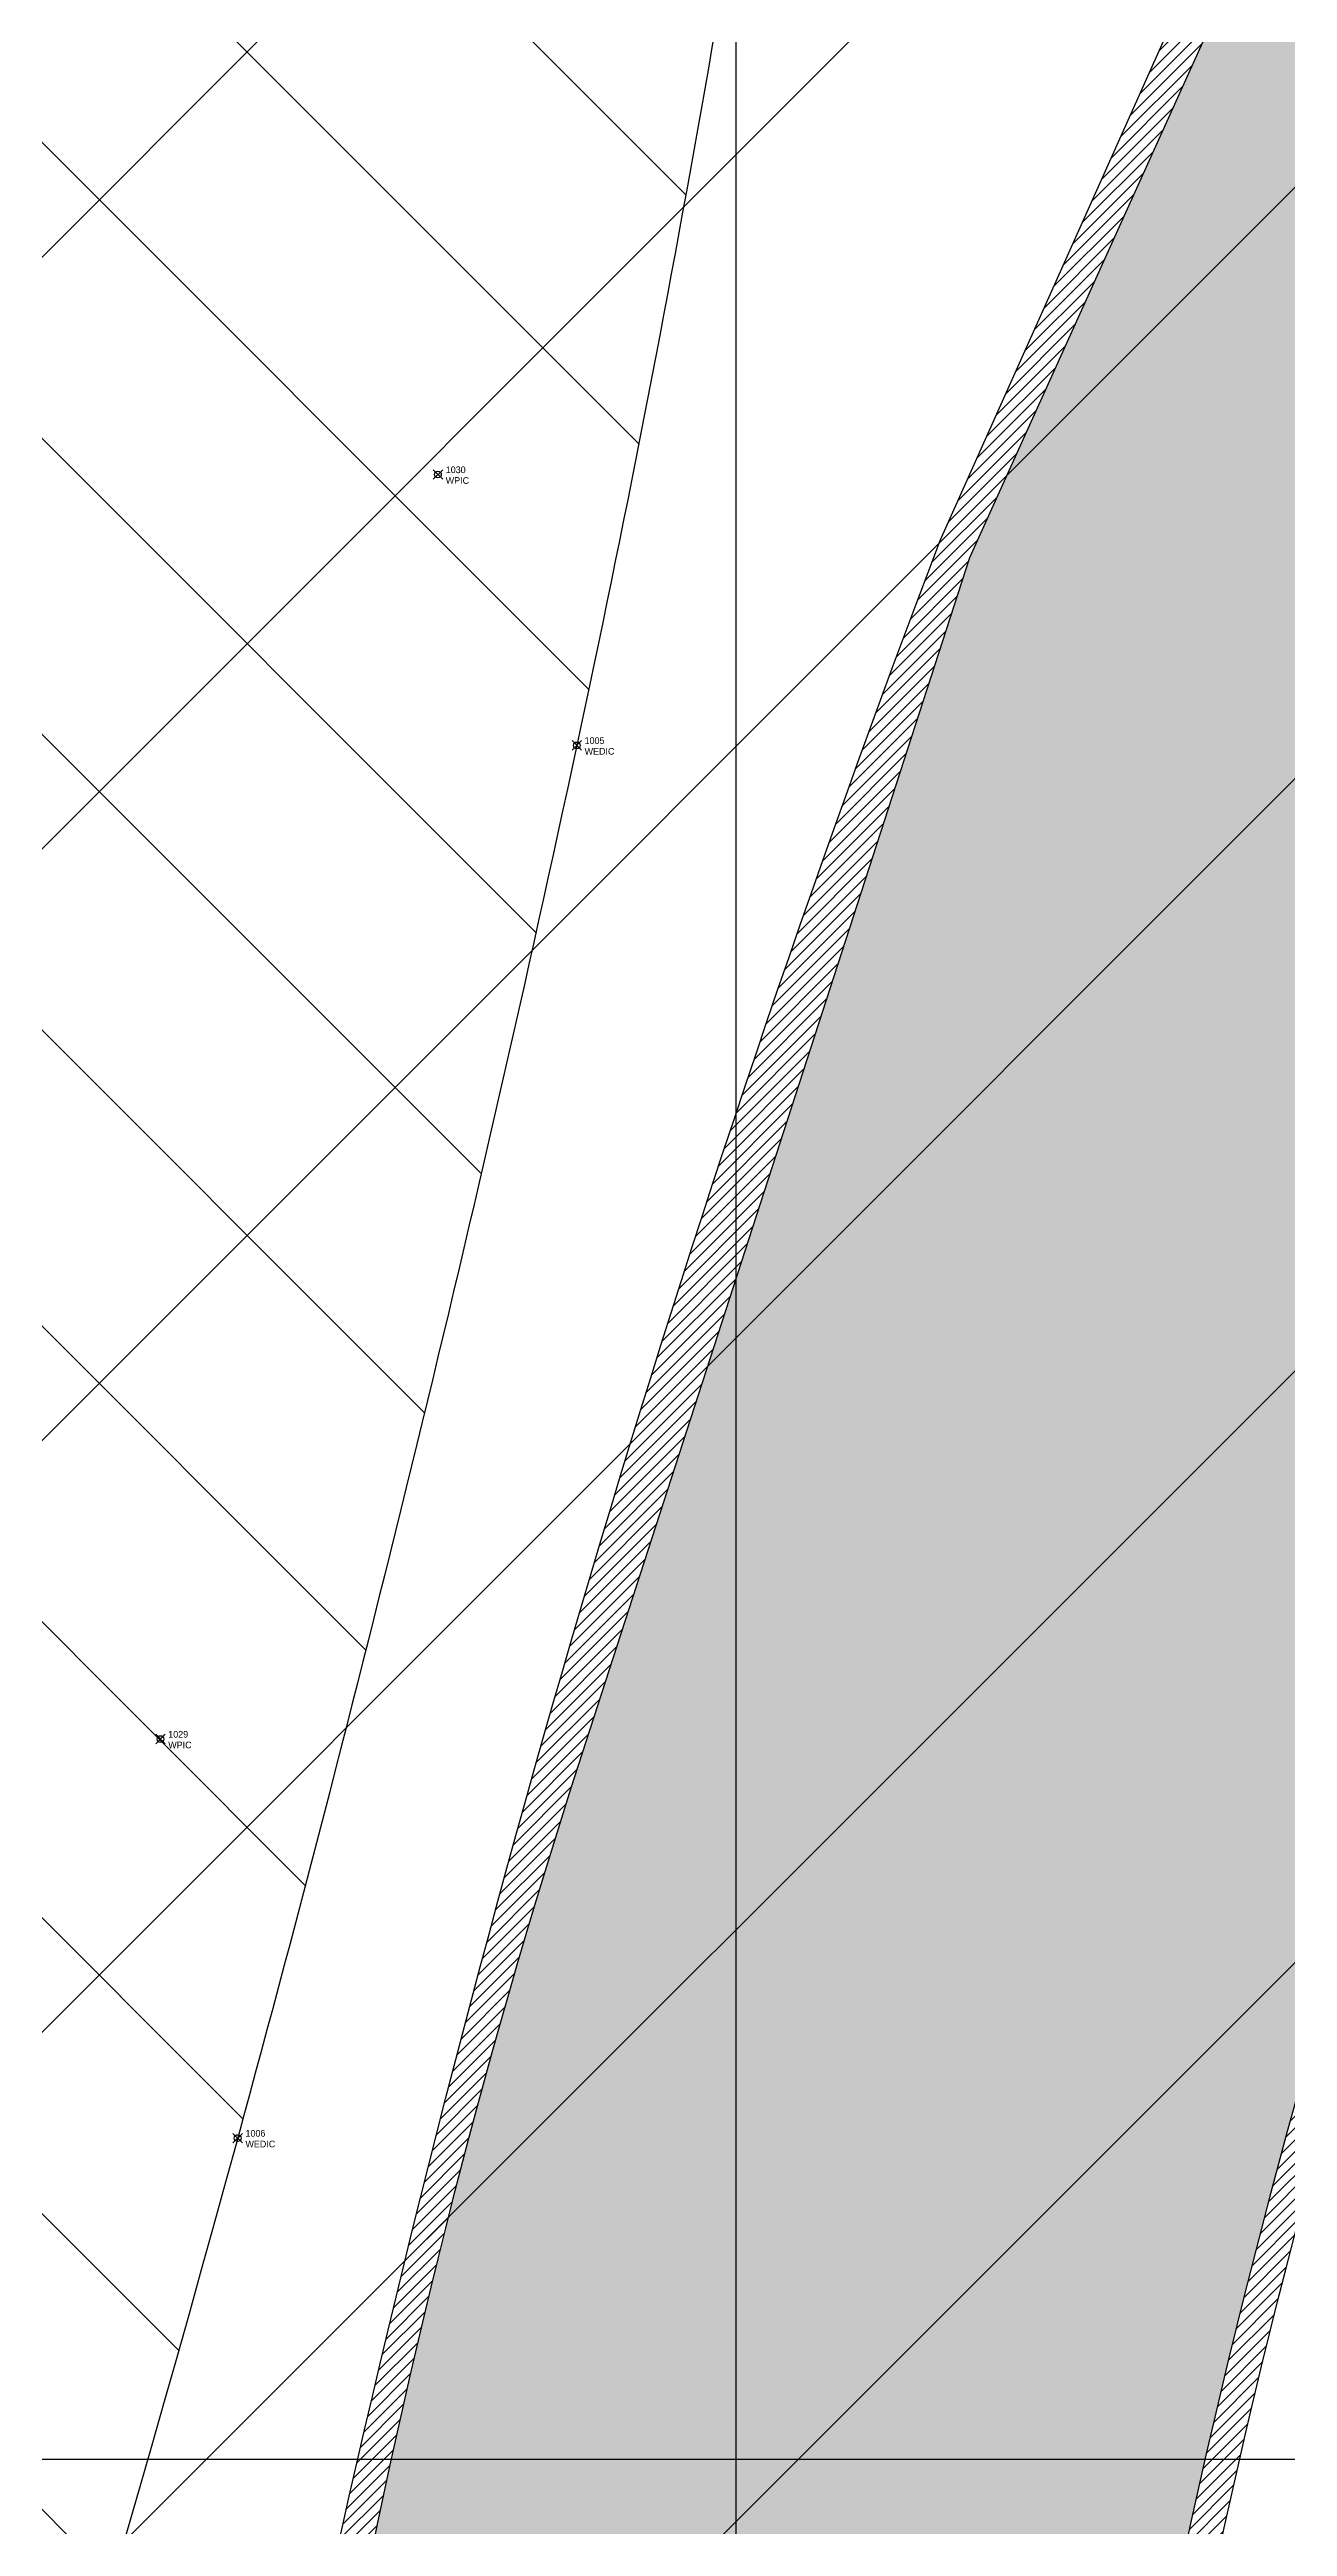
# Model space of a CAD drawing. Extents: x 352140 to 354978, y 6304672 to 6307963.
# Drawn here: x 352594.79 to 352604.18, y 6305499.49 to 6305518.29 of the extents above; entities that cross this region are included whole.
import ezdxf

# ---------------------------------------------------------------- set-up
doc = ezdxf.new("R2010")
doc.units = 0
doc.linetypes.add('DASHED', pattern=[19.049999999999997, 12.7, -6.35])
doc.layers.get('0').update_dxf_attribs({"linetype": 'CONTINUOUS'})
for name, color, linetype in [('0-LEVANTAMIENTO 2020.SEP', 252, 'CONTINUOUS'), ('02_Geo ext_Acotamiento', 7, 'CONTINUOUS'), ('1-coordenadas', 8, 'CONTINUOUS'), ('1-LINEA EXTERIOR EDIFICIO MADERAS', 252, 'CONTINUOUS'), ('1-MURO', 7, 'CONTINUOUS'), ('2-ACHURADO MURO', 9, 'CONTINUOUS'), ('2-ACHURADO RADIER', 9, 'CONTINUOUS'), ('V-NODE-TEXT5', 5, 'CONTINUOUS')]:
    doc.layers.add(name, color=color, linetype=linetype)
doc.styles.add('ROMANS', font='romans.shx', dxfattribs={"width": 0.75})
doc.dimstyles.new('Principal', dxfattribs={"dimscale": 0, "dimtxt": 2, "dimasz": 2, "dimexe": 1, "dimexo": 1, "dimtad": 1, "dimrnd": 0.05, "dimzin": 1, "dimtxsty": 'ROMANS', "dimcen": 2.5, "dimclrt": 2, "dimaunit": 2, "dimadec": 0, "dimazin": 0, "dimtfac": 1, "dimtmove": 0, "dimatfit": 3, "dimfxl": 1, "dimfxlon": 1, "dimarcsym": 0})
pattern_1 = [(45, (0, 0), (-0.0449012806053458, 0.0449012806053458), [])]

# ---------------------------------------------------------------- blocks, each defined once
blk = doc.blocks.new('COORDENADAS')
at = {"layer": '1-coordenadas'}
for p, q in [((420, -900.625), (420, -0.625)), ((20, -700.625), (1420, -700.625))]:
    blk.add_line(p, q, dxfattribs=at)
blk = doc.blocks.new('*U625', base_point=(352595.63, 6305505.465))
at = {"layer": 'V-NODE-TEXT5', "lineweight": -2}
for p, q in [((352595.5940789755, 6305505.429078976), (352595.6659210245, 6305505.500921024)), ((352595.5940789755, 6305505.500921024), (352595.6659210245, 6305505.429078976))]:
    blk.add_line(p, q, dxfattribs=at)
blk.add_circle((352595.63, 6305505.465), 0.0254, dxfattribs=at)
at = {"layer": 'V-NODE-TEXT5', "color": 0, "linetype": 'ByBlock', "char_height": 0.0508}
for s, insert, attachment_point in [('WPIC', (352595.6890789756, 6305505.445521024), 1), ('1029', (352595.6890789756, 6305505.500921024), 4)]:
    blk.add_mtext(s, dxfattribs=dict(at, insert=insert, attachment_point=attachment_point))
blk = doc.blocks.new('*U626', base_point=(352597.736, 6305515.06))
at = {"layer": 'V-NODE-TEXT5', "lineweight": -2}
for p, q in [((352597.7000789755, 6305515.024078975), (352597.7719210245, 6305515.095921024)), ((352597.7000789755, 6305515.095921024), (352597.7719210245, 6305515.024078975))]:
    blk.add_line(p, q, dxfattribs=at)
blk.add_circle((352597.736, 6305515.06), 0.0254, dxfattribs=at)
at = {"layer": 'V-NODE-TEXT5', "color": 0, "linetype": 'ByBlock', "char_height": 0.0508}
for s, insert, attachment_point in [('WPIC', (352597.7950789755, 6305515.040521024), 1), ('1030', (352597.7950789755, 6305515.095921024), 4)]:
    blk.add_mtext(s, dxfattribs=dict(at, insert=insert, attachment_point=attachment_point))
blk = doc.blocks.new('*U687', base_point=(352598.79, 6305513.005))
at = {"layer": 'V-NODE-TEXT5', "lineweight": -2}
for p, q in [((352598.7540789755, 6305512.969078976), (352598.8259210245, 6305513.040921024)), ((352598.7540789755, 6305513.040921024), (352598.8259210245, 6305512.969078976))]:
    blk.add_line(p, q, dxfattribs=at)
blk.add_circle((352598.79, 6305513.005), 0.0254, dxfattribs=at)
at = {"layer": 'V-NODE-TEXT5', "color": 0, "linetype": 'ByBlock', "char_height": 0.0508}
for s, insert, attachment_point in [('1005', (352598.8490789755, 6305513.040921024), 4), ('WEDIC', (352598.8490789755, 6305512.985521024), 1)]:
    blk.add_mtext(s, dxfattribs=dict(at, insert=insert, attachment_point=attachment_point))
blk = doc.blocks.new('*U688', base_point=(352596.216, 6305502.437))
at = {"layer": 'V-NODE-TEXT5', "lineweight": -2}
for p, q in [((352596.1800789755, 6305502.401078976), (352596.2519210245, 6305502.472921024)), ((352596.1800789755, 6305502.472921024), (352596.2519210245, 6305502.401078976))]:
    blk.add_line(p, q, dxfattribs=at)
blk.add_circle((352596.216, 6305502.437), 0.0254, dxfattribs=at)
at = {"layer": 'V-NODE-TEXT5', "color": 0, "linetype": 'ByBlock', "char_height": 0.0508}
for s, insert, attachment_point in [('WEDIC', (352596.2750789756, 6305502.417521024), 1), ('1006', (352596.2750789756, 6305502.472921024), 4)]:
    blk.add_mtext(s, dxfattribs=dict(at, insert=insert, attachment_point=attachment_point))
blk = doc.blocks.new('*D1356')
at = {"layer": '02_Geo ext_Acotamiento', "color": 0, "lineweight": -2, "transparency": 16777216}
blk.add_line((352474.0926318229, 6305972.204620175), (352473.118785715, 6305978.179346178), dxfattribs=at)
at = {"layer": '02_Geo ext_Acotamiento', "color": 0, "transparency": 16777216}
blk.add_solid([(352473.2832816129, 6305978.206158067), (352472.954289817, 6305978.152534289), (352472.9579143815, 6305979.166321564)], dxfattribs=at)
at = {"layer": '02_Geo ext_Acotamiento', "color": 2, "transparency": 16777216, "insert": (352474.5820595946, 6305974.84452452), "char_height": 1, "attachment_point": 5, "rotation": 279.2574751368675, "style": 'ROMANS'}
blk.add_mtext('R765,10', dxfattribs=at)

msp = doc.modelspace()

# ---------------------------------------------------------------- hatches: boundary and pattern name
at = {"layer": '0-LEVANTAMIENTO 2020.SEP'}
h = msp.add_hatch(dxfattribs=at)
h.set_pattern_fill('ANSI31', color=252)
h.set_pattern_definition([(45, (0, 0), (-2.245064030267288, 2.245064030267288), [])])
h.paths.add_polyline_path([(352458.213, 6305401.216), (352452.5030000001, 6305398.982), (352452.816, 6305399.28), (352452.609, 6305399.636), (352451.638, 6305400.227), (352457.678, 6305402.577), (352457.6890940124, 6305402.79046933), (352457.683, 6305402.996), (352454.252, 6305411.685), (352450.931, 6305420.069), (352447.151, 6305429.404), (352442.008, 6305442.347), (352436.835, 6305455.304), (352430.757, 6305470.685), (352440.792, 6305475.07), (352451.682, 6305479.894), (352465.771, 6305486.18), (352480.216, 6305492.535), (352496.407, 6305499.712), (352513.657, 6305507.299), (352529.161, 6305514.161), (352541.959, 6305519.8), (352561.9270000001, 6305528.675), (352571.449, 6305540.268), (352583.647, 6305555.178), (352598.213, 6305545.789), (352605.453, 6305541.805), (352602.222, 6305538.721), (352606.073, 6305535.813), (352608.645, 6305532.42), (352608.792, 6305532.234), (352608.857, 6305528.43), (352613.727, 6305525.092), (352613.9270000001, 6305524.926), (352609.716, 6305517.616), (352604.317, 6305502.974), (352607.353, 6305483.644), (352606.958, 6305479.393), (352608.039, 6305476.818), (352609.065, 6305474.225), (352617.537, 6305468.424), (352618.346, 6305465.146), (352618.854, 6305464.849), (352618.951, 6305464.69), (352608.801, 6305460.676), (352599.5790000001, 6305457.023), (352587.598, 6305452.326), (352574.209, 6305447), (352559.984, 6305441.387), (352541.368, 6305434.036), (352532.6930000001, 6305430.631), (352523.045, 6305426.8), (352512.509, 6305422.629), (352503.01, 6305418.889), (352490.722, 6305414.053), (352481.682, 6305410.475), (352476.439, 6305408.401), (352468.05, 6305405.104)])
at = {"layer": '1-LINEA EXTERIOR EDIFICIO MADERAS'}
h = msp.add_hatch(dxfattribs=at)
h.set_pattern_fill('ANSI31', color=252, scale=0.5, angle=90)
h.set_pattern_definition([(135, (0, 0), (-1.122532015133644, -1.122532015133644), [])])
h.paths.add_polyline_path([(352509.254, 6305464.349), (352489.235, 6305457.311, 0.0065932781608038), (352483.6259999999, 6305455.312, 0.2256717667101353), (352479.522, 6305451.091, 0.3693588562428354), (352482.833, 6305442.806, 0.1056205978651049), (352487.097, 6305441.999), (352494.7800000001, 6305441.975, 0.0227086098176546), (352512.9859999985, 6305443.076, 0.0092447578093706), (352519.6289999999, 6305443.906, 0.0080692619742306), (352526.9599999997, 6305445.081, 0.0077597449081626), (352532.1899999999, 6305446.09, 0.0031683170952073), (352537.0580000001, 6305447.14, 0.0185215460139237), (352547.9280000001, 6305449.983, -0.0004333161810392), (352550.8871250206, 6305450.916327354, 0.0248304168272112), (352567.4369999997, 6305456.785, 0.0246477398330264), (352573.1510000003, 6305459.473, 0.0650427478036376), (352578.1170000006, 6305463.010000001, 0.0322698784258163), (352582.0680000001, 6305467.188, 0.0662499782069823), (352589.221, 6305481.458, 0.0276415714303562), (352596.215999945, 6305502.436999799, 0.0138277541846846), (352598.7899999999, 6305513.005, 0.018853145310653), (352600.5434682252, 6305523.006413813, 0.1598312307879894), (352600.1129999997, 6305525.357000001, 0.0935265276959309), (352598.113, 6305527.807, 0.3807473771189547), (352588.95, 6305527.551), (352586.8780000001, 6305524.749), (352584.88, 6305521.705), (352583.088, 6305518.971), (352579.4810000001, 6305513.484), (352576.46, 6305508.881), (352569.643, 6305498.477), (352565.382, 6305491.97), (352560.315, 6305485.388), (352555.754, 6305481.548), (352539.433, 6305474.882), (352517.803, 6305467.362)])
at = {"layer": '2-ACHURADO MURO'}
h = msp.add_hatch(dxfattribs=at)
h.set_pattern_fill('ANSI31', color=256, scale=0.02)
h.set_pattern_definition(pattern_1)
edge = h.paths.add_edge_path()
edge.add_arc((344661.8497472931, 6302825.394476231), 8364.201529479973, 18.36743993777663, 18.3922060908003)
edge.add_arc((352695.9973650972, 6305489.994936492), 100.4947646353103, 185.1987615133533, 194.715674444628, ccw=False)
edge.add_arc((352673.6391252978, 6305485.80148712), 77.87821733803584, 170.4597917945371, 183.6165667400765, ccw=False)
edge.add_arc((352705.8871725296, 6305474.937748189), 111.6100104921001, 159.2061722836214, 167.7026648189038, ccw=False)
edge.add_line((352601.547, 6305514.56), (352605.592, 6305523.604))
edge.add_line((352605.592, 6305523.604), (352603.3400000001, 6305524.862))
edge.add_line((352603.3400000001, 6305524.862), (352594.96, 6305529.443))
edge.add_line((352594.96, 6305529.443), (352595.0655265738, 6305529.636039224))
edge.add_line((352595.0655265738, 6305529.636039224), (352603.4464105751, 6305525.054555978))
edge.add_line((352603.4464105751, 6305525.054555978), (352605.9436394021, 6305523.659567584))
edge.add_line((352605.9436394021, 6305523.659567584), (352601.77, 6305514.429))
edge.add_line((352601.77, 6305514.429), (352598.743, 6305505.085))
edge.add_arc((352651.9069201864, 6305488.118704786), 55.80553362249491, 162.3004655635887, 177.4649637543866)
edge.add_arc((352670.8964102221, 6305486.044459532), 74.87832526216044, 176.5219800758811, 191.8431047423183)
edge.add_arc((352658.0216826527, 6305482.113894999), 61.48278072278394, 190.7204813498928, 200.0441823061847)
edge.add_line((352600.263, 6305461.041), (352599.983, 6305460.901))
edge.add_line((352599.983, 6305460.901), (352599.939, 6305461.036))
h = msp.add_hatch(dxfattribs=at)
h.set_pattern_fill('ANSI31', color=256, scale=0.02)
h.set_pattern_definition(pattern_1)
edge = h.paths.add_edge_path()
edge.add_arc((352686.9579808219, 6305480.988360007), 85.48630073132017, 148.9413849518528, 154.6299992815649)
edge.add_arc((352688.5745647103, 6305480.221786547), 87.27542854616858, 154.629999283043, 164.8887320147098)
edge.add_arc((352663.669820795, 6305486.225817338), 61.67056801123, 164.2419917390737, 179.2890796451443)
edge.add_arc((352672.2500396794, 6305486.280349662), 70.24963426626013, 179.4203818985459, 191.8796471872569)
edge.add_line((352603.505, 6305471.819), (352605.764, 6305463.41))
edge.add_line((352605.764, 6305463.41), (352606.0000652792, 6305463.510537783))
edge.add_line((352606.0000652792, 6305463.510537783), (352603.7536468498, 6305471.872703596))
edge.add_arc((352672.2554577348, 6305486.275852678), 69.9996342705326, 179.4206163967763, 191.8740126904121, ccw=False)
edge.add_arc((352663.6752388427, 6305486.221320355), 61.42056800774228, 164.2406759045452, 179.2888124588841, ccw=False)
edge.add_arc((352688.5799827561, 6305480.217289564), 87.02542854128218, 154.6299992815437, 164.8896612530922, ccw=False)
edge.add_arc((352686.9633988728, 6305480.983863023), 85.23630073159745, 148.9413849512123, 154.6299992808509, ccw=False)
edge.add_line((352613.94657804, 6305524.958524339), (352613.727, 6305525.092))
at = {"layer": '2-ACHURADO RADIER'}
h = msp.add_hatch(color=256, dxfattribs=at)
h.dxf.hatch_style = 1
h.paths.add_polyline_path([(352613.727, 6305525.092), (352607.0063436303, 6305529.698478636), (352606.8560000001, 6305529.485), (352606.8065884269, 6305529.516598312), (352606.1587634241, 6305528.50356785), (352606.024, 6305528.293), (352605.474, 6305528.645), (352603.4464105751, 6305525.054555978), (352605.9436394021, 6305523.659567584), (352601.77, 6305514.429), (352598.743, 6305505.085, 0.0662643390655127), (352596.156, 6305490.587, 0.0669507830187085), (352597.612, 6305470.677, 0.0407047786815624), (352600.263, 6305461.041), (352599.983, 6305460.901), (352599.796, 6305457.878), (352599.6469070245, 6305457.81831244), (352599.6197320306, 6305457.774975148), (352599.6271688355, 6305457.734852214), (352599.5269142411, 6305457.557983644), (352599.4739845979, 6305457.336406196), (352599.748480088, 6305457.267296766), (352608.764, 6305460.854), (352608.355, 6305461.211), (352605.764, 6305463.41), (352603.505, 6305471.819, -0.0544174198099486), (352602.004, 6305486.991, -0.0657498079904874), (352604.317, 6305502.974, -0.0447920854102137), (352609.7159999539, 6305517.615999904, -0.0248263614728804)])
h.paths.add_polyline_path([(352599.8729213467, 6305457.625284544), (352599.8198354833, 6305457.475270866), (352599.7687464135, 6305457.341525774), (352599.8004023364, 6305457.35490174), (352599.8023034632, 6305457.360448427), (352599.7357377963, 6305457.350541484), (352599.7808807107, 6305457.37631474), (352599.7931010114, 6305457.405283207), (352599.8198354833, 6305457.475270866), (352599.8729213467, 6305457.625284544), (352599.7741929364, 6305457.587205756), (352599.6761138779, 6305457.481288243), (352599.6575946732, 6305457.482996847), (352599.6415615235, 6305457.471734677), (352599.5813905418, 6305457.455072329), (352599.5515281087, 6305457.459323265), (352599.6707252147, 6305457.519364157), (352599.7269340593, 6305457.568080294), (352599.7587818687, 6305457.612040356), (352599.8126707103, 6305457.628758665), (352599.7741929364, 6305457.587205756)], flags=16)

# ---------------------------------------------------------------- linework, layer by layer
at = {"layer": '1-LINEA EXTERIOR EDIFICIO MADERAS', "flags": 128}
msp.add_lwpolyline([(352588.95, 6305527.551, -0.3807473771189547), (352598.113, 6305527.807, -0.0935265277130222), (352600.113, 6305525.357, -0.1600617061994976), (352600.543, 6305523.003, -0.0188467473423367), (352598.79, 6305513.005, -0.0138277539193638), (352596.216, 6305502.437, -0.0276415716914417), (352589.221, 6305481.458, -0.0662499782069886)], format="xyb", dxfattribs=at)
at = {"layer": '1-MURO', "flags": 128}
for points in [[(352599.939, 6305461.036, 0.0001080627287496), (352598.799, 6305464.467, -0.0415492509656661), (352595.9160000001, 6305480.889, -0.057470407345569), (352596.838, 6305498.709, -0.0370899361339792), (352601.547, 6305514.56), (352605.592, 6305523.604), (352603.3400000001, 6305524.862), (352594.96, 6305529.443), (352595.0655265738, 6305529.636039224), (352603.4464105751, 6305525.054555978), (352605.9436394021, 6305523.659567584), (352601.77, 6305514.429), (352598.743, 6305505.085, 0.0662643390654985), (352596.156, 6305490.587, 0.0669507830187024), (352597.612, 6305470.677, 0.0407047786815666), (352600.263, 6305461.041), (352599.983, 6305460.901)], [(352613.727, 6305525.092, 0.0248263611580718), (352609.716, 6305517.616, 0.0447920857189945), (352604.317, 6305502.974, 0.065749807990489), (352602.004, 6305486.991, 0.0544174198099505), (352603.505, 6305471.819), (352605.764, 6305463.41), (352606.0000652792, 6305463.510537783), (352603.7536468498, 6305471.872703596, -0.054391735690989), (352602.2594023614, 6305486.983687522, -0.0657544033635674), (352604.5634054621, 6305502.902966821, -0.0447961484284189), (352609.9473079896, 6305517.504387491, -0.0248263611577508), (352613.94657804, 6305524.958524339)]]:
    msp.add_lwpolyline(points, format="xyb", close=True, dxfattribs=at)

# ---------------------------------------------------------------- block references
at = {"color": 252, "linetype": 'DASHED'}
msp.add_blockref('COORDENADAS', (352180, 6306200.625), dxfattribs=at)
for name, p in [('*U626', (352597.736, 6305515.06)), ('*U687', (352598.79, 6305513.005)), ('*U625', (352595.63, 6305505.465)), ('*U688', (352596.216, 6305502.437))]:
    msp.add_blockref(name, p)

# ---------------------------------------------------------------- dimensions: what is measured, and where the dimension line sits
at = {"layer": '02_Geo ext_Acotamiento'}
dim = msp.add_radius_dim(center=(352596.0415848349, 6305224.025236828), mpoint=(352472.9579143815, 6305979.166321564), dimstyle='Principal', override={"dimscale": 0, "dimaunit": 0, "dimfxl": 0.22, "dimarcsym": 1}, dxfattribs=at)
dim.commit()
dim.dimension.update_dxf_attribs({"geometry": '*D1356', "text_midpoint": (352473.686144437, 6305974.698495483), "dimtype": 164})

doc.saveas('drawing.dxf')
